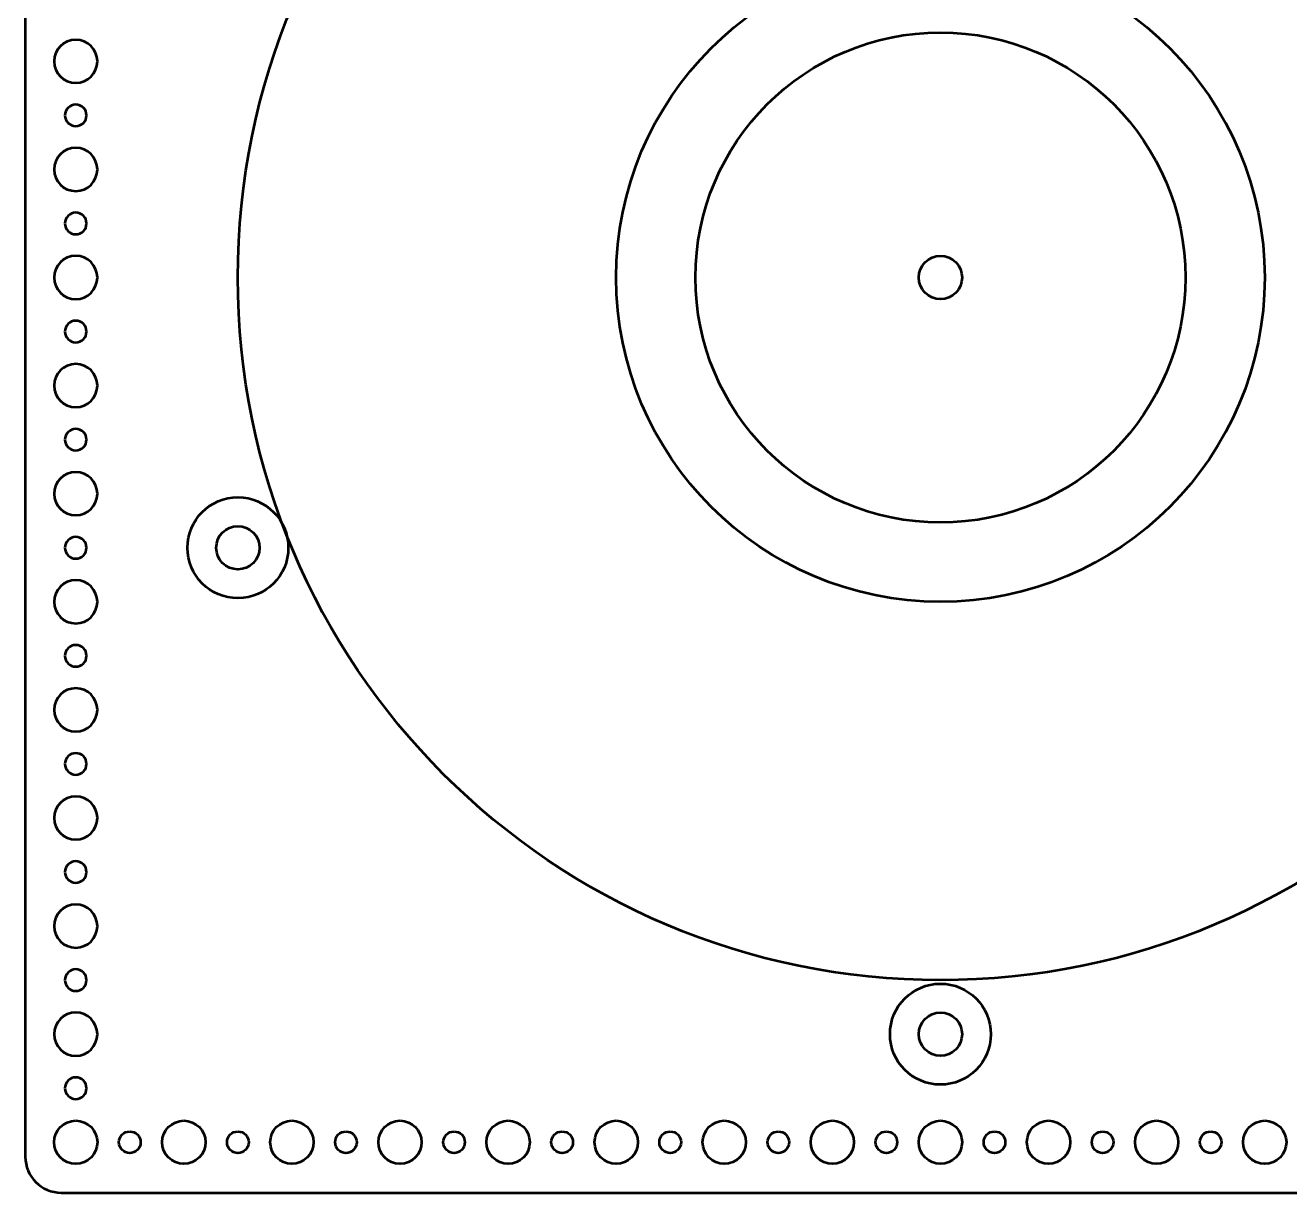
# Model space of a CAD drawing. Header units: centimetres. Extents: x -42.2 to 35.5, y -42.7 to 42.2.
# Drawn here: x -27.7 to -10.15, y -42.7 to -26.5 of the extents above; entities that cross this region are included whole.
import ezdxf

# ---------------------------------------------------------------- set-up
doc = ezdxf.new("R2010")
doc.units = ezdxf.units.CM
doc.header["$MEASUREMENT"] = 0
doc.layers.add('Layer 1', color=7, linetype='Continuous')

msp = doc.modelspace()

# ---------------------------------------------------------------- linework, layer by layer
at = {"layer": 'Layer 1', "color": 5, "lineweight": 53}
for centre, major_axis in [((-15, -30), (0, 9.75)), ((-15, -30), (0, 4.5)), ((-15, -30), (0, 3.4)), ((-24.74998, -33.75002), (0, 0.70002)), ((-14.99998, -40.50002), (0, 0.70002))]:
    msp.add_ellipse(centre, major_axis=major_axis, ratio=1, dxfattribs=at)
at = {"layer": 'Layer 1', "lineweight": 53}
for centre, major_axis in [((-14.99999, -30.00001), (0, 0.30001)), ((-24.74999, -33.75001), (0, 0.30001)), ((-14.99999, -40.50001), (0, 0.30001)), ((-26.99999, -42.00001), (0, 0.30001)), ((-25.49999, -42.00001), (0, 0.30001)), ((-23.99999, -42.00001), (0, 0.30001)), ((-22.49999, -42.00001), (0, 0.30001)), ((-20.99999, -42.00001), (0, 0.30001)), ((-19.49999, -42.00001), (0, 0.30001)), ((-17.99999, -42.00001), (0, 0.30001)), ((-16.49999, -42.00001), (0, 0.30001)), ((-14.99999, -42.00001), (0, 0.30001)), ((-13.49999, -42.00001), (0, 0.30001)), ((-11.99999, -42.00001), (0, 0.30001)), ((-10.49999, -42.00001), (0, 0.30001)), ((-26.25, -42), (0, 0.15)), ((-24.75, -42), (0, 0.15)), ((-23.25, -42), (0, 0.15)), ((-21.75, -42), (0, 0.15)), ((-20.25, -42), (0, 0.15)), ((-18.75, -42), (0, 0.15)), ((-17.25, -42), (0, 0.15)), ((-15.75, -42), (0, 0.15)), ((-14.25, -42), (0, 0.15)), ((-12.75, -42), (0, 0.15)), ((-11.25, -42), (0, 0.15))]:
    msp.add_ellipse(centre, major_axis=major_axis, ratio=1, dxfattribs=at)
for points, knots in [([(-27.7, -42.2), (-27.7, -42.2), (-27.7, -17.8), (-27.7, -17.8), (-27.7, -17.8), (-27.7, -17.52386), (-27.47614, -17.3), (-27.2, -17.3), (-27.2, -17.3), (-27.2, -17.3), (-2.8, -17.3), (-2.8, -17.3), (-2.8, -17.3), (-2.52386, -17.3), (-2.3, -17.52386), (-2.3, -17.8), (-2.3, -17.8), (-2.3, -17.8), (-2.3, -42.2), (-2.3, -42.2), (-2.3, -42.2), (-2.3, -42.47614), (-2.52386, -42.7), (-2.8, -42.7), (-2.8, -42.7), (-2.8, -42.7), (-27.2, -42.7), (-27.2, -42.7), (-27.2, -42.7), (-27.47614, -42.7), (-27.7, -42.47614), (-27.7, -42.2)], [0, 0, 0, 0, 0.11111111, 0.11111111, 0.11111111, 0.11111111, 0.22222222, 0.22222222, 0.22222222, 0.22222222, 0.33333333, 0.33333333, 0.33333333, 0.33333333, 0.44444444, 0.44444444, 0.44444444, 0.44444444, 0.55555556, 0.55555556, 0.55555556, 0.55555556, 0.66666667, 0.66666667, 0.66666667, 0.66666667, 0.77777778, 0.77777778, 0.77777778, 0.77777778, 1, 1, 1, 1]), ([(-27.3, -27), (-27.3, -26.83431), (-27.16569, -26.7), (-27, -26.7), (-27, -26.7), (-26.83431, -26.7), (-26.7, -26.83431), (-26.7, -27), (-26.7, -27), (-26.7, -27.16569), (-26.83431, -27.3), (-27, -27.3), (-27, -27.3), (-27.16569, -27.3), (-27.3, -27.16569), (-27.3, -27)], [0, 0, 0, 0, 0.2, 0.2, 0.2, 0.2, 0.4, 0.4, 0.4, 0.4, 0.6, 0.6, 0.6, 0.6, 1, 1, 1, 1]), ([(-27.15, -27.75), (-27.15, -27.66716), (-27.08284, -27.6), (-27, -27.6), (-27, -27.6), (-26.91716, -27.6), (-26.85, -27.66716), (-26.85, -27.75), (-26.85, -27.75), (-26.85, -27.83284), (-26.91716, -27.9), (-27, -27.9), (-27, -27.9), (-27.08284, -27.9), (-27.15, -27.83284), (-27.15, -27.75)], [0, 0, 0, 0, 0.2, 0.2, 0.2, 0.2, 0.4, 0.4, 0.4, 0.4, 0.6, 0.6, 0.6, 0.6, 1, 1, 1, 1]), ([(-27.3, -28.5), (-27.3, -28.33431), (-27.16569, -28.2), (-27, -28.2), (-27, -28.2), (-26.83431, -28.2), (-26.7, -28.33431), (-26.7, -28.5), (-26.7, -28.5), (-26.7, -28.66569), (-26.83431, -28.8), (-27, -28.8), (-27, -28.8), (-27.16569, -28.8), (-27.3, -28.66569), (-27.3, -28.5)], [0, 0, 0, 0, 0.2, 0.2, 0.2, 0.2, 0.4, 0.4, 0.4, 0.4, 0.6, 0.6, 0.6, 0.6, 1, 1, 1, 1]), ([(-27.15, -29.25), (-27.15, -29.16716), (-27.08284, -29.1), (-27, -29.1), (-27, -29.1), (-26.91716, -29.1), (-26.85, -29.16716), (-26.85, -29.25), (-26.85, -29.25), (-26.85, -29.33284), (-26.91716, -29.4), (-27, -29.4), (-27, -29.4), (-27.08284, -29.4), (-27.15, -29.33284), (-27.15, -29.25)], [0, 0, 0, 0, 0.2, 0.2, 0.2, 0.2, 0.4, 0.4, 0.4, 0.4, 0.6, 0.6, 0.6, 0.6, 1, 1, 1, 1]), ([(-27.3, -30), (-27.3, -29.83431), (-27.16569, -29.7), (-27, -29.7), (-27, -29.7), (-26.83431, -29.7), (-26.7, -29.83431), (-26.7, -30), (-26.7, -30), (-26.7, -30.16569), (-26.83431, -30.3), (-27, -30.3), (-27, -30.3), (-27.16569, -30.3), (-27.3, -30.16569), (-27.3, -30)], [0, 0, 0, 0, 0.2, 0.2, 0.2, 0.2, 0.4, 0.4, 0.4, 0.4, 0.6, 0.6, 0.6, 0.6, 1, 1, 1, 1]), ([(-27.15, -30.75), (-27.15, -30.66716), (-27.08284, -30.6), (-27, -30.6), (-27, -30.6), (-26.91716, -30.6), (-26.85, -30.66716), (-26.85, -30.75), (-26.85, -30.75), (-26.85, -30.83284), (-26.91716, -30.9), (-27, -30.9), (-27, -30.9), (-27.08284, -30.9), (-27.15, -30.83284), (-27.15, -30.75)], [0, 0, 0, 0, 0.2, 0.2, 0.2, 0.2, 0.4, 0.4, 0.4, 0.4, 0.6, 0.6, 0.6, 0.6, 1, 1, 1, 1]), ([(-27.3, -31.5), (-27.3, -31.33431), (-27.16569, -31.2), (-27, -31.2), (-27, -31.2), (-26.83431, -31.2), (-26.7, -31.33431), (-26.7, -31.5), (-26.7, -31.5), (-26.7, -31.66569), (-26.83431, -31.8), (-27, -31.8), (-27, -31.8), (-27.16569, -31.8), (-27.3, -31.66569), (-27.3, -31.5)], [0, 0, 0, 0, 0.2, 0.2, 0.2, 0.2, 0.4, 0.4, 0.4, 0.4, 0.6, 0.6, 0.6, 0.6, 1, 1, 1, 1]), ([(-27.15, -32.25), (-27.15, -32.16716), (-27.08284, -32.1), (-27, -32.1), (-27, -32.1), (-26.91716, -32.1), (-26.85, -32.16716), (-26.85, -32.25), (-26.85, -32.25), (-26.85, -32.33284), (-26.91716, -32.4), (-27, -32.4), (-27, -32.4), (-27.08284, -32.4), (-27.15, -32.33284), (-27.15, -32.25)], [0, 0, 0, 0, 0.2, 0.2, 0.2, 0.2, 0.4, 0.4, 0.4, 0.4, 0.6, 0.6, 0.6, 0.6, 1, 1, 1, 1]), ([(-27.3, -33), (-27.3, -32.83431), (-27.16569, -32.7), (-27, -32.7), (-27, -32.7), (-26.83431, -32.7), (-26.7, -32.83431), (-26.7, -33), (-26.7, -33), (-26.7, -33.16569), (-26.83431, -33.3), (-27, -33.3), (-27, -33.3), (-27.16569, -33.3), (-27.3, -33.16569), (-27.3, -33)], [0, 0, 0, 0, 0.2, 0.2, 0.2, 0.2, 0.4, 0.4, 0.4, 0.4, 0.6, 0.6, 0.6, 0.6, 1, 1, 1, 1]), ([(-27.15, -33.75), (-27.15, -33.66716), (-27.08284, -33.6), (-27, -33.6), (-27, -33.6), (-26.91716, -33.6), (-26.85, -33.66716), (-26.85, -33.75), (-26.85, -33.75), (-26.85, -33.83284), (-26.91716, -33.9), (-27, -33.9), (-27, -33.9), (-27.08284, -33.9), (-27.15, -33.83284), (-27.15, -33.75)], [0, 0, 0, 0, 0.2, 0.2, 0.2, 0.2, 0.4, 0.4, 0.4, 0.4, 0.6, 0.6, 0.6, 0.6, 1, 1, 1, 1]), ([(-27.3, -34.5), (-27.3, -34.33431), (-27.16569, -34.2), (-27, -34.2), (-27, -34.2), (-26.83431, -34.2), (-26.7, -34.33431), (-26.7, -34.5), (-26.7, -34.5), (-26.7, -34.66569), (-26.83431, -34.8), (-27, -34.8), (-27, -34.8), (-27.16569, -34.8), (-27.3, -34.66569), (-27.3, -34.5)], [0, 0, 0, 0, 0.2, 0.2, 0.2, 0.2, 0.4, 0.4, 0.4, 0.4, 0.6, 0.6, 0.6, 0.6, 1, 1, 1, 1]), ([(-27.15, -35.25), (-27.15, -35.16716), (-27.08284, -35.1), (-27, -35.1), (-27, -35.1), (-26.91716, -35.1), (-26.85, -35.16716), (-26.85, -35.25), (-26.85, -35.25), (-26.85, -35.33284), (-26.91716, -35.4), (-27, -35.4), (-27, -35.4), (-27.08284, -35.4), (-27.15, -35.33284), (-27.15, -35.25)], [0, 0, 0, 0, 0.2, 0.2, 0.2, 0.2, 0.4, 0.4, 0.4, 0.4, 0.6, 0.6, 0.6, 0.6, 1, 1, 1, 1]), ([(-27.3, -36), (-27.3, -35.83431), (-27.16569, -35.7), (-27, -35.7), (-27, -35.7), (-26.83431, -35.7), (-26.7, -35.83431), (-26.7, -36), (-26.7, -36), (-26.7, -36.16569), (-26.83431, -36.3), (-27, -36.3), (-27, -36.3), (-27.16569, -36.3), (-27.3, -36.16569), (-27.3, -36)], [0, 0, 0, 0, 0.2, 0.2, 0.2, 0.2, 0.4, 0.4, 0.4, 0.4, 0.6, 0.6, 0.6, 0.6, 1, 1, 1, 1]), ([(-27.15, -36.75), (-27.15, -36.66716), (-27.08284, -36.6), (-27, -36.6), (-27, -36.6), (-26.91716, -36.6), (-26.85, -36.66716), (-26.85, -36.75), (-26.85, -36.75), (-26.85, -36.83284), (-26.91716, -36.9), (-27, -36.9), (-27, -36.9), (-27.08284, -36.9), (-27.15, -36.83284), (-27.15, -36.75)], [0, 0, 0, 0, 0.2, 0.2, 0.2, 0.2, 0.4, 0.4, 0.4, 0.4, 0.6, 0.6, 0.6, 0.6, 1, 1, 1, 1]), ([(-27.3, -37.5), (-27.3, -37.33431), (-27.16569, -37.2), (-27, -37.2), (-27, -37.2), (-26.83431, -37.2), (-26.7, -37.33431), (-26.7, -37.5), (-26.7, -37.5), (-26.7, -37.66569), (-26.83431, -37.8), (-27, -37.8), (-27, -37.8), (-27.16569, -37.8), (-27.3, -37.66569), (-27.3, -37.5)], [0, 0, 0, 0, 0.2, 0.2, 0.2, 0.2, 0.4, 0.4, 0.4, 0.4, 0.6, 0.6, 0.6, 0.6, 1, 1, 1, 1]), ([(-27.15, -38.25), (-27.15, -38.16716), (-27.08284, -38.1), (-27, -38.1), (-27, -38.1), (-26.91716, -38.1), (-26.85, -38.16716), (-26.85, -38.25), (-26.85, -38.25), (-26.85, -38.33284), (-26.91716, -38.4), (-27, -38.4), (-27, -38.4), (-27.08284, -38.4), (-27.15, -38.33284), (-27.15, -38.25)], [0, 0, 0, 0, 0.2, 0.2, 0.2, 0.2, 0.4, 0.4, 0.4, 0.4, 0.6, 0.6, 0.6, 0.6, 1, 1, 1, 1]), ([(-27.3, -39), (-27.3, -38.83431), (-27.16569, -38.7), (-27, -38.7), (-27, -38.7), (-26.83431, -38.7), (-26.7, -38.83431), (-26.7, -39), (-26.7, -39), (-26.7, -39.16569), (-26.83431, -39.3), (-27, -39.3), (-27, -39.3), (-27.16569, -39.3), (-27.3, -39.16569), (-27.3, -39)], [0, 0, 0, 0, 0.2, 0.2, 0.2, 0.2, 0.4, 0.4, 0.4, 0.4, 0.6, 0.6, 0.6, 0.6, 1, 1, 1, 1]), ([(-27.15, -39.75), (-27.15, -39.66716), (-27.08284, -39.6), (-27, -39.6), (-27, -39.6), (-26.91716, -39.6), (-26.85, -39.66716), (-26.85, -39.75), (-26.85, -39.75), (-26.85, -39.83284), (-26.91716, -39.9), (-27, -39.9), (-27, -39.9), (-27.08284, -39.9), (-27.15, -39.83284), (-27.15, -39.75)], [0, 0, 0, 0, 0.2, 0.2, 0.2, 0.2, 0.4, 0.4, 0.4, 0.4, 0.6, 0.6, 0.6, 0.6, 1, 1, 1, 1]), ([(-27.3, -40.5), (-27.3, -40.33431), (-27.16569, -40.2), (-27, -40.2), (-27, -40.2), (-26.83431, -40.2), (-26.7, -40.33431), (-26.7, -40.5), (-26.7, -40.5), (-26.7, -40.66569), (-26.83431, -40.8), (-27, -40.8), (-27, -40.8), (-27.16569, -40.8), (-27.3, -40.66569), (-27.3, -40.5)], [0, 0, 0, 0, 0.2, 0.2, 0.2, 0.2, 0.4, 0.4, 0.4, 0.4, 0.6, 0.6, 0.6, 0.6, 1, 1, 1, 1]), ([(-27.15, -41.25), (-27.15, -41.16716), (-27.08284, -41.1), (-27, -41.1), (-27, -41.1), (-26.91716, -41.1), (-26.85, -41.16716), (-26.85, -41.25), (-26.85, -41.25), (-26.85, -41.33284), (-26.91716, -41.4), (-27, -41.4), (-27, -41.4), (-27.08284, -41.4), (-27.15, -41.33284), (-27.15, -41.25)], [0, 0, 0, 0, 0.2, 0.2, 0.2, 0.2, 0.4, 0.4, 0.4, 0.4, 0.6, 0.6, 0.6, 0.6, 1, 1, 1, 1])]:
    msp.add_open_spline(points, degree=3, knots=knots, dxfattribs=at)

doc.saveas('drawing.dxf')
